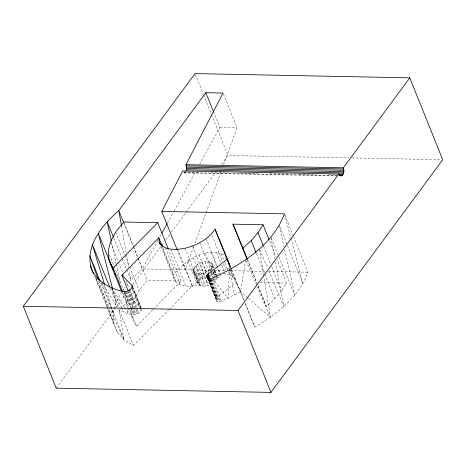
<?xml version="1.0" encoding="UTF-8"?>
<svg xmlns="http://www.w3.org/2000/svg" width="466" height="466" viewBox="0 0 466 466"><rect width="100%" height="100%" fill="white"/><g stroke="black" fill="none" stroke-linecap="round" stroke-linejoin="round"><path stroke-width="0.35" stroke-dasharray="2.33 1.75" d="M244.126 300.378L240.631 291.687L229.639 269.75L227.973 298.252L219.632 301.741L218.024 301.764L216.917 301.281L216.026 299.411L216.038 298.456L217.325 296.883L236.658 282.081L231.777 269.942M245.605 259.836L240.631 291.687L227.973 298.252L212.187 278.284L221.408 301.217M217.395 277.008C215.7 284.231 204.324 288.92 198.353 284.231L193 270.635C194.596 262.16 212.269 256.399 213.859 267.938M198.353 284.231L197.939 282.92C198.231 279.216 201.836 276.99 204.83 275.458L199.897 263.173M193.419 271.952C199.384 276.635 210.76 271.946 212.455 264.729L212.042 263.412M120.228 309.15L119.238 310.152C125.907 312.942 137.517 318.767 141.606 309.284M152.755 309.826L136.509 326.282L132.525 318.697L131.622 309.954L132.099 307.904M132.257 307.222L133.847 300.395L139.107 290.4L147.192 280.357L181.181 281.027L168.779 250.178M193.687 246.578L185.223 269.779L177.4 250.329M194.934 243.165L220.826 172.199M223.564 164.696L237.013 127.847L223.022 93.043M293.656 236.652L307.944 272.202C298.945 297.063 276.827 314.02 254.873 327.109L244.33 301.648M121.661 291.873L116.081 302.492L113.285 313.298L113.687 323.317L108.129 307.601M157.997 240.264L142.276 268.929L129.932 281.068M159.745 237.078L161.492 233.891M167.428 223.063L173.719 211.599M174.068 210.958L195.376 172.1M199.57 164.457L219.835 127.509L213.644 112.114M247.265 259.713L266.371 306.535L274.684 298.898L281.458 291.023L286.538 283.107L277.101 259.638M185.981 171.907L184.95 172.915L184.355 172.909L183.202 171.884L198.446 172.181M56.223 388.155L114.91 308.655M115.341 308.073L126.991 292.287M132.606 284.691L161.085 246.106M161.516 245.524L164.108 242.017M165.832 239.675L169.717 234.415M171.441 232.08L185.684 212.787M186.115 212.199L215.461 172.449M221.501 164.265L227.973 155.498L348.801 157.881M227.035 269.826L229.872 266.098M121.987 291.25L125.08 287.289M126.845 285.029L128.167 283.334M120.723 308.649L131.103 298.135L128.663 292.065M217.238 266.092L221.012 275.476C212.624 281.417 202.762 285.221 192.516 286.2C185.823 286.468 177.202 285.728 173.999 278.837L173.62 274.655C184.996 260.663 206.188 245.582 224.53 255.31L225.882 258.671M153.262 309.313L181.181 281.027M94.476 275.814L117.286 332.223L123.956 339.72L133.48 345.568L168.721 309.867M169.228 309.354C181.699 298.514 190.944 282.711 207.079 276.775M209.77 275.878L213.847 274.66L219.806 273.752L217.377 267.705M209.869 273.926L214.313 274.02L215.927 274.678L214.366 270.798M223.202 273.798C227.746 273.769 232.93 275.237 235.179 279.536L244.056 300.978M219.835 127.509L237.013 127.847M351.714 157.939L441.244 159.71M210.789 172.426L228.066 172.74M239.833 172.997L257.82 173.323M269.598 173.585L287.743 173.946M299.364 174.173L316.6 174.488M328.402 174.75L336.918 174.884M183.761 172.56L337.011 175.583M184.355 172.909L336.994 175.915M210.638 270.28L142.276 268.929L137.965 258.199M214.267 270.35L225.888 270.583M230.245 270.67L265.824 271.369M268.731 271.428L307.944 272.202M260.016 282.588L286.538 283.107M247.784 297.856L240.631 291.687L236.658 282.081M248.331 298.327L270.332 317.288L263.692 275.255M131.103 298.135L140.26 307.414M111.933 288.489L124.323 307.327M124.725 307.939L128.319 313.408L124.154 291.675L133.369 314.602M101.495 282.169L117.31 307.111M111.537 287.883L121.317 307.374M121.643 308.02L123.601 311.917M95.868 277.998L109.015 306.89M109.312 307.548L123.956 339.72L119.238 310.152L133.48 345.568M246.182 261.17L256.818 285.891M257.11 286.561L270.332 317.288M259.807 249.56L267.705 268.323M268.835 271.002L283.788 306.517L275.546 262.276M271.171 237.975L278.668 256.137M278.948 256.807L294.774 295.147L284.627 249.409M110.296 288.384L116.081 302.492L112.661 289.211M100.971 283.142L113.285 313.298L104.634 284.895M279.862 226.814L287.184 244.848M287.458 245.512L302.917 283.578L290.941 238.254M113.704 237.823L121.853 257.879M122.127 258.548L126.472 269.243M126.74 269.913L130.818 279.938L129.088 269.93M285.029 215.193L293.388 235.982M269.552 240.858L276.023 256.952M195.324 74.275L203.421 94.412M203.689 95.087L211.244 113.879M211.512 114.549L227.973 155.498M263.395 246.089L270.676 264.199M271.754 266.878L281.458 291.023M256.352 253.288L264.438 273.414M264.705 274.084L274.684 298.898M247.498 259.585L256.935 283.06M258.013 285.745L266.371 306.535M245.198 303.051L254.873 327.109M231.13 269.459L235.179 279.536M229.121 266.733L233.169 276.804M221.146 253.364L224.653 262.096M224.927 262.772L228.165 270.833M228.433 271.503L229.785 274.864M211.948 235.382L222.451 261.513M223.529 264.193L225.952 270.222M216.597 252.327L220.645 262.405M221.723 265.09L224.694 272.476M206.193 238.621L216.97 265.422M211.168 252.257L217.109 267.035M214.902 270.525L216.981 275.697M212.455 264.729L213.754 267.962M214.797 270.548L217.133 276.361M210.987 262.393L213.329 268.212M212.211 266.237L213.772 270.117M214.028 270.763L216.37 276.583M216.626 277.229L217.15 278.522M209.374 261.735L212.234 268.847M213.277 271.433L214.313 274.02M211.319 267.851L212.618 271.084M212.875 271.73L216.253 280.136M205.209 253.16L213.847 274.66M199.768 242.687L211.465 271.824M211.727 272.47L214.581 279.536M209.84 269.453L210.877 272.039M211.139 272.686L213.218 277.858M213.48 278.505L214.779 281.738M204.929 261.647L209.607 273.28M211.57 279.28L220.517 301.537M207.877 270.932L210.993 278.691M211.255 279.338L212.816 283.217M210.411 278.808L219.632 301.741M210.277 279.344L217.325 296.883M209.566 278.889L218.781 301.817M209.7 279.856L216.748 297.39M202.401 262.224L207.341 274.509M208.803 278.831L218.024 301.764M199.093 254.989L206.654 273.798M208.989 279.716L216.311 297.925M205.564 272.191L206.083 273.484M208.174 278.651L217.389 301.584M208.448 279.571L216.038 298.456M207.702 278.353L216.917 301.281M207.417 277.946L216.638 300.879M192.551 245.961L207.37 282.815M203.054 273.14L207.993 285.425M197.578 264.432L202.518 276.717M200.526 273.717L205.465 286.002M193.204 257.616L201.848 279.111M195.615 265.911L200.555 278.196M198.149 273.886L203.089 286.171M194.141 267.513L199.075 279.798M196.081 273.629L201.021 285.914M185.031 248.232L199.844 285.081M193.244 269.127L198.184 281.406M194.468 272.971L199.407 285.256M193 270.635L197.939 282.92M187.92 260.878L196.559 282.373M177.703 249.345L192.516 286.2M183.569 264.572L192.213 286.066M171.045 249.234L185.864 286.083M165.517 247.895L180.33 284.743M162.844 247.854L173.62 274.655M161.469 245.425L176.288 282.274M161.067 246.671L173.999 278.837M123.74 222.008L133.445 246.153M133.713 246.823L147.192 280.357M123.944 223.325L133.107 246.13M133.381 246.799L137.691 257.529M115.65 232.051L124.818 254.855M125.086 255.525L129.397 266.261M129.67 266.931L139.107 290.4M133.125 287.924L140.988 307.484M132.385 286.357L141.006 307.77M132.28 286.858L141.501 309.791M132 287.388L141.221 310.321M131.831 288.6L139.421 307.478M139.695 308.154L140.779 310.851M129.746 289.759L136.794 307.298M137.062 307.968L138.961 312.692M110.658 242.722L118.207 261.496M118.481 262.172L122.791 272.901M123.059 273.571L123.869 275.581M126.03 280.946L133.847 300.395M129.117 290.301L138.332 313.234M128.36 290.79L137.575 313.723M127.509 291.198L134.016 307.385M134.29 308.055L136.73 314.125M126.624 291.5L135.839 314.433M125.733 291.687L134.954 314.62M124.9 291.745L131.132 307.257M131.406 307.933L134.115 314.678M109.516 254.96L113.826 265.69M114.1 266.36L123.805 290.504M124.073 291.174L130.544 307.269M130.812 307.944L131.622 309.954M123.03 292.747L129.501 308.847M129.769 309.517L136.509 326.282M121.737 291.867L127.94 307.298M128.208 307.968L132.525 318.697M95.711 278.056L107.163 306.814M107.43 307.478L117.286 332.223M102.025 283.52L123.956 339.72M98.699 280.951L107.885 306.919M112.003 289.235L118.073 306.779M284.487 213.853L290.755 237.561M279.315 225.48L283.998 246.59M111.415 241.633L116.098 263.605M116.25 264.315L120.327 283.45M229.639 269.75L234.392 295.071M270.897 237.299L274.882 258.706M121.539 226.313L126.239 253.481M126.368 254.197L128.593 267.07M259.527 248.891L263.575 274.538"/><path stroke-width="0.7" d="M23.3 306.267L238.027 310.502L338.788 174.01L339.918 175.641L341.357 176.002C344.234 174.587 344.269 170.48 343.366 167.807L409.777 77.845L442.7 159.733L270.944 392.395L56.223 388.155L23.3 306.267L195.056 73.605L409.777 77.845M186.342 170.964L186.639 168.506L185.946 164.696L223.022 93.043L205.844 92.699L118.818 210.58C101.541 225.445 81.48 250.096 93.672 273.833M177.132 249.66L161.766 211.43L284.487 213.853C272.435 245.46 241.569 264.717 212.187 278.284C209.147 280.858 204.487 276.355 208.11 273.95L227.437 259.154L215.059 229.249C208.285 239.483 196.611 245.238 185.031 248.232C176.433 249.852 164.009 251.133 159.18 241.982L158.801 237.8L121.882 275.208L128.121 290.72M161.766 211.43L182.719 170.929L343.261 174.057M161.842 233.256L167.078 223.703M247.23 258.915L242.914 248.186L251.226 240.549L258.007 232.674L263.08 224.758L232.977 224.163L246.992 259.044M122.494 291.407L113.057 267.933L157.724 222.678L168.238 248.838M185.946 164.696L343.366 167.807M186.318 165.861L343.716 168.972M186.551 167.16L343.885 170.265M186.639 168.506L343.861 171.61M186.563 169.799L343.646 172.903M339.097 174.931L342.726 175M339.178 175.606L342.073 175.665M157.724 222.678L123.74 222.008L115.65 232.051L110.39 242.046L108.164 251.605L109.067 260.348L121.469 291.198M121.882 275.208L132.059 285.518C132.816 289.013 127.404 292.083 124.154 291.675C109.848 288.687 94.575 280.916 90.416 265.783M109.067 260.348L113.057 267.933M232.977 224.163L242.914 248.186M228.486 262.737L229.872 266.098L226.645 258.059M109.749 287.039L92.402 244.714L104.425 284.202M110.273 262.603L98.279 233.291L112.487 288.512M110.815 263.937L112.178 267.268M112.725 268.597L113.541 270.595M114.63 273.262L115.451 275.26M100.149 281.132L89.752 255.665L98.215 279.583M113.436 237.159L107.186 221.781L111.263 240.922M263.08 224.758L269.016 239.512M205.844 92.699L213.644 112.114M258.007 232.674L263.127 245.419M251.226 240.549L256.079 252.619M227.437 259.154L231.503 269.266M215.059 229.249L226.103 256.719M228.969 264.082L229.779 266.098M238.027 310.502L270.944 392.395M208.11 273.95L210.009 278.674M207.527 274.462L209.426 279.181M207.096 274.992L208.721 279.041M206.822 275.523L208.18 278.895M206.723 276.023L207.894 279.175M158.801 237.8L162.302 246.514M159.18 241.982L160.257 244.662M123.671 222.655L118.818 210.58L121.416 225.596M132.059 285.518L132.6 286.864M227.926 261.397L227.093 259.381L227.886 261.397"/></g></svg>
